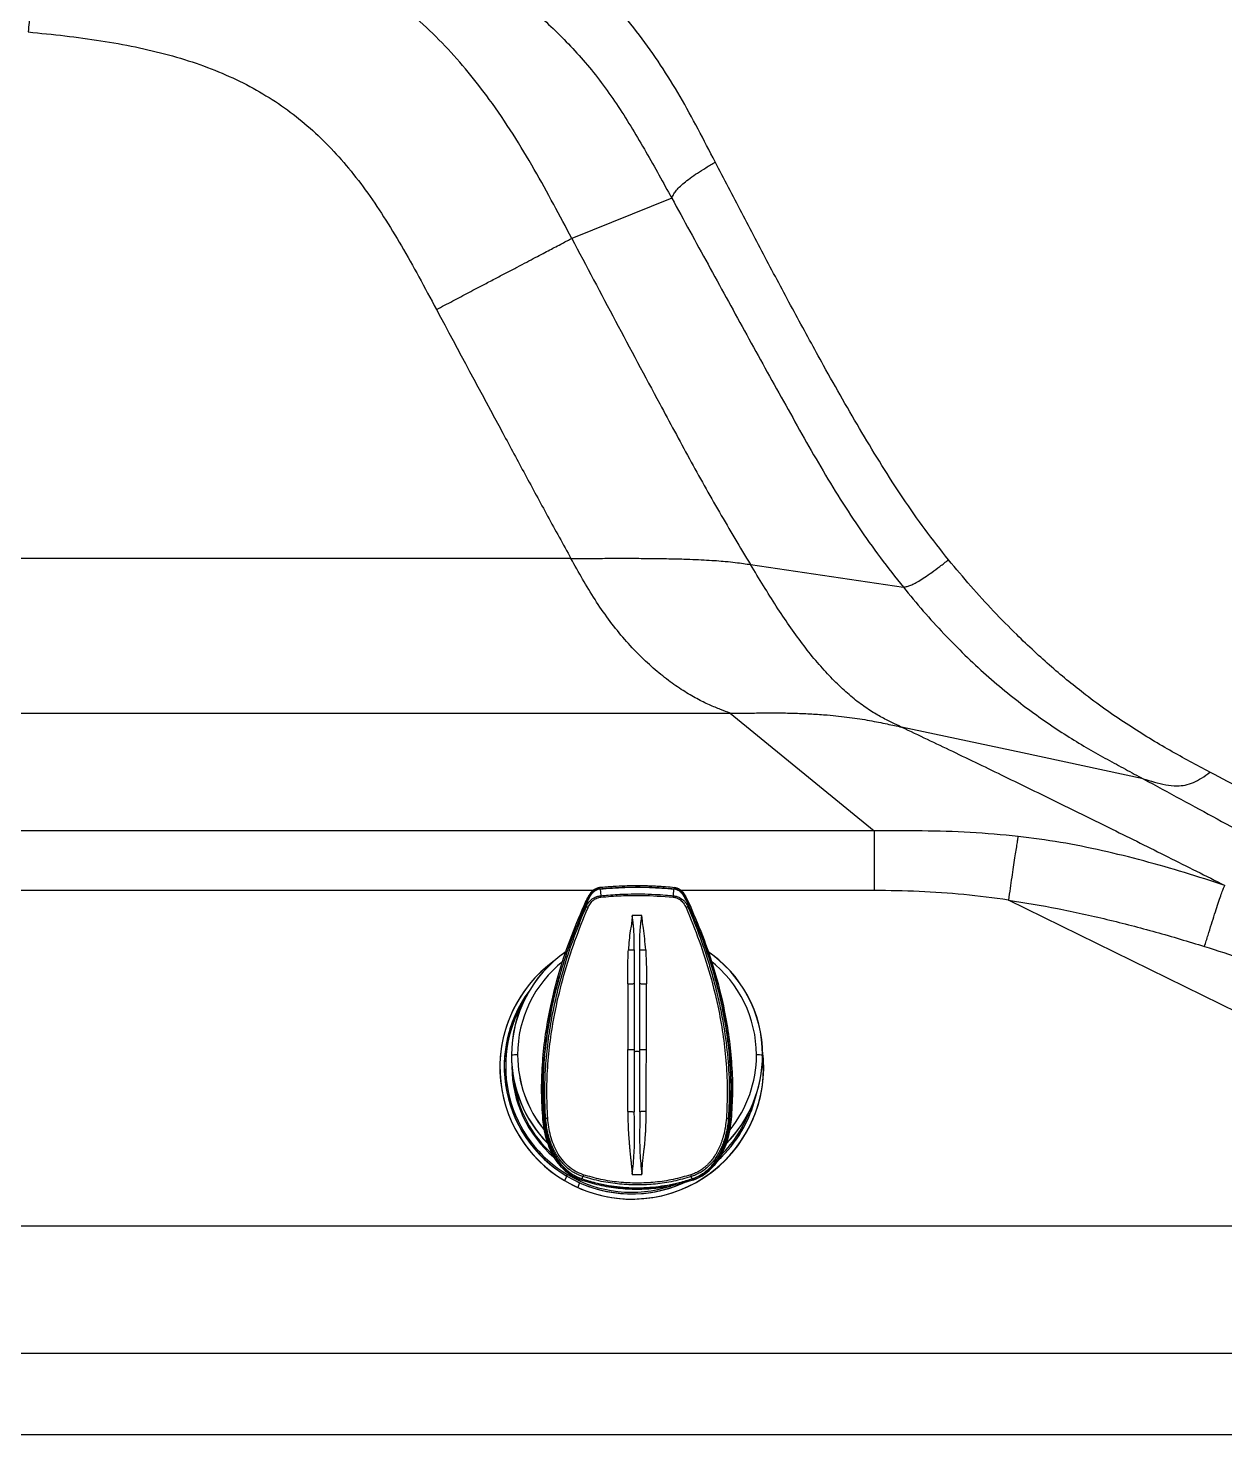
# Model space of a CAD drawing. Extents: x 400 to 501, y 484 to 634.
# Drawn here: x 456.06 to 474.73, y 507 to 528.93 of the extents above; entities that cross this region are included whole.
import ezdxf

# ---------------------------------------------------------------- set-up
doc = ezdxf.new("R2010")
doc.units = 0
doc.header["$MEASUREMENT"] = 0
doc.layers.add('DIM', color=3, linetype='Continuous')
doc.layers.add('GEOMETRY', color=3, linetype='Continuous', lineweight=25)

# ---------------------------------------------------------------- blocks, each defined once
blk = doc.blocks.new('2026 GRANDEE')
at = {"layer": 'GEOMETRY', "ltscale": 16}
for p, q in [((15.676, -70.558), (14.117, -71.186)), ((14.104, -76.177), (-14.291, -76.177)), ((16.904, -76.272), (19.288, -76.626)), ((-16.952, -78.589), (16.587, -78.589)), ((16.587, -78.589), (18.833, -80.421)), ((18.833, -80.421), (-12.37, -80.421)), ((14.452, -81.353), (-4.141, -81.353)), ((18.833, -81.353), (15.818, -81.353)), ((31.275, -86.582), (20.926, -81.503))]:
    blk.add_line(p, q, dxfattribs=at)
at = {"layer": 'GEOMETRY'}
for p, q in [((14.558, -81.33), (14.569, -81.435)), ((15.701, -81.435), (15.711, -81.33)), ((14.323, -81.61), (14.32, -81.61)), ((14.321, -81.61), (14.326, -81.597)), ((14.339, -81.612), (14.323, -81.61)), ((13.176, -83.921), (13.177, -83.921)), ((13.692, -84.912), (13.69, -84.913)), ((13.71, -84.905), (13.692, -84.912)), ((14.038, -85.805), (14.003, -85.878)), ((14.038, -85.805), (14.049, -85.783)), ((14.237, -85.909), (14.209, -85.985)), ((14.278, -85.851), (14.289, -85.813)), ((15.209, -85.787), (15.061, -85.787)), ((15.992, -85.851), (15.981, -85.813)), ((-4.632, -88.567), (44.506, -88.567)), ((45.241, -89.842), (-5.134, -89.842))]:
    blk.add_line(p, q, dxfattribs=at)
at = {"layer": 'GEOMETRY', "color": 4, "ltscale": 16}
for p, q in [((15.931, -81.612), (15.947, -81.61)), ((15.944, -81.597), (15.97, -81.661)), ((15.947, -81.61), (15.95, -81.61)), ((17.093, -83.921), (17.094, -83.921)), ((16.578, -84.912), (16.559, -84.905)), ((16.578, -84.912), (16.58, -84.913))]:
    blk.add_line(p, q, dxfattribs=at)
at = {"layer": 'GEOMETRY', "color": 3}
blk.add_line((-5.233, -86.582), (31.275, -86.582), dxfattribs=at)
at = {"layer": 'GEOMETRY', "ltscale": 16, "flags": 128}
blk.add_lwpolyline([(23.028, -79.612), (21.145, -79.209), (19.261, -78.806)], dxfattribs=at)
at = {"layer": 'GEOMETRY', "flags": 128}
blk.add_lwpolyline([(14.549, -81.308), (14.549, -81.308), (14.549, -81.309), (14.549, -81.311), (14.549, -81.313), (14.55, -81.316), (14.55, -81.319), (14.551, -81.323), (14.551, -81.327)], dxfattribs=at)
at = {"layer": 'GEOMETRY'}
for centre, radius, start, end in [((14.289, -81.667), 0.0791, 61.7565, 75.6981), ((15.076, -81.412), 0.507, 182.6817, 185.0909), ((15.194, -81.412), 0.507, 354.9077, 357.3166), ((14.337, -81.687), 0.0749, 63.1603, 87.9577), ((15.049, -84.111), 2.053, 125.8555, 239.3785), ((15.049, -84.111), 2.053, 125.8604, 245.8622), ((15.132, -83.921), 1.956, 124.3527, 179.9871), ((15.132, -83.921), 1.954, 124.4071, 179.9871), ((15.131, -83.917), 1.859, 128.323, 179.9903), ((15.049, -84.098), 1.984, 143.6338, 239.3809), ((15.049, -84.098), 1.985, 143.6387, 245.8637), ((15.049, -84.094), 1.963, 149.3068, 239.379), ((15.131, -83.921), 1.955, 180.0076, 224.6041), ((15.131, -83.921), 1.955, 180.0076, 224.6305), ((13.256, -84.698), 0.781, 88.8087, 95.7907), ((15.131, -83.92), 1.954, 180.0075, 224.5071), ((15.131, -83.92), 1.954, 180.0075, 224.526), ((15.131, -83.917), 1.859, 180.0047, 219.282), ((15.131, -83.917), 1.859, 180.0047, 219.2018), ((15.049, -84.093), 1.866, 180.1705, 229.4597), ((15.049, -84.094), 1.846, 187.1876, 228.1564), ((13.689, -85.003), 0.0808, 91.1859, 105.2291), ((13.718, -84.629), 0.276, 268.4132, 274.9644), ((15.053, -84.093), 1.991, 239.3543, 296.8209), ((15.053, -84.088), 1.97, 239.3548, 287.9754), ((15.053, -84.093), 1.991, 245.8257, 296.4778), ((14.548, -85.951), 0.295, 160.199, 164.2121), ((15.135, -83.341), 2.652, 251.1526, 288.8474), ((14.63, -85.893), 0.35, 162.1754, 166.8246), ((15.64, -85.893), 0.35, 13.1754, 17.8246), ((15.721, -85.951), 0.295, 15.7873, 19.8002)]:
    blk.add_arc(centre, radius, start, end, dxfattribs=at)
at = {"layer": 'GEOMETRY', "color": 4, "ltscale": 16}
for centre, radius, start, end in [((15.981, -81.667), 0.0791, 104.3029, 118.2439), ((15.933, -81.687), 0.0749, 92.0417, 116.8397), ((15.138, -83.921), 1.956, 0.0132, 56.5137), ((15.138, -83.921), 1.954, 0.0132, 56.4542), ((15.138, -83.917), 1.859, 0.0122, 52.3095), ((15.053, -84.109), 2.057, 239.3013, 7.3193), ((15.053, -84.109), 2.056, 245.7739, 7.3235), ((15.139, -83.921), 1.955, 315.0834, 359.9924), ((15.139, -83.921), 1.955, 315.0981, 359.9924), ((15.139, -83.92), 1.954, 315.1899, 359.9924), ((15.139, -83.92), 1.954, 315.1889, 359.9924), ((15.139, -83.917), 1.859, 321.13, 359.9953), ((17.014, -84.698), 0.781, 84.2093, 91.1913), ((15.056, -84.097), 1.985, 312.2678, 346.4735), ((15.056, -84.097), 1.985, 312.6313, 346.4747), ((15.056, -84.093), 1.964, 315.1526, 339.7631), ((16.552, -84.629), 0.276, 265.0358, 271.587), ((16.581, -85.003), 0.0808, 74.7721, 88.8147)]:
    blk.add_arc(centre, radius, start, end, dxfattribs=at)
at = {"layer": 'GEOMETRY', "ltscale": 16}
for points, knots in [([(5.858, -65.681), (5.856, -65.698), (5.853, -65.731), (5.847, -65.797), (5.839, -65.882), (5.829, -65.982), (5.819, -66.091), (5.806, -66.219), (5.792, -66.367), (5.776, -66.531), (5.759, -66.71), (5.741, -66.902), (5.719, -67.128), (5.694, -67.387), (5.667, -67.676), (5.648, -67.87), (5.639, -67.968)], [0, 0, 0, 0, 0.086624, 0.172394, 0.256613, 0.318613, 0.379677, 0.44003, 0.5, 0.559971, 0.620324, 0.681388, 0.743388, 0.827607, 0.913376, 1, 1, 1, 1]), ([(14.117, -71.186), (14.023, -71.009), (13.833, -70.649), (13.533, -70.105), (13.203, -69.555), (12.86, -69.048), (12.504, -68.589), (12.145, -68.181), (11.753, -67.798), (11.331, -67.443), (10.881, -67.123), (10.408, -66.839), (9.916, -66.593), (9.412, -66.384), (8.9, -66.21), (8.342, -66.056), (7.742, -65.926), (7.103, -65.821), (6.476, -65.742), (6.062, -65.701), (5.858, -65.681)], [0, 0, 0, 0, 0.05688, 0.115933, 0.176874, 0.239419, 0.290399, 0.342021, 0.394095, 0.44644, 0.498882, 0.551249, 0.603411, 0.655234, 0.706589, 0.757393, 0.820016, 0.88144, 0.941631, 1, 1, 1, 1]), ([(16.354, -69.995), (16.265, -69.823), (16.087, -69.479), (15.81, -68.971), (15.507, -68.48), (15.176, -68.012), (14.817, -67.571), (14.433, -67.155), (14.028, -66.763), (13.741, -66.521), (13.597, -66.4)], [0, 0, 0, 0, 0.124143, 0.248825, 0.373865, 0.498775, 0.62378, 0.748919, 0.874351, 1, 1, 1, 1]), ([(13.246, -67.415), (13.346, -67.495), (13.545, -67.656), (13.828, -67.913), (14.101, -68.186), (14.362, -68.479), (14.61, -68.795), (14.844, -69.13), (15.065, -69.48), (15.275, -69.836), (15.477, -70.196), (15.609, -70.437), (15.676, -70.558)], [0, 0, 0, 0, 0.10004, 0.200352, 0.300679, 0.401011, 0.501203, 0.601343, 0.701469, 0.801593, 0.900691, 1, 1, 1, 1]), ([(5.639, -67.968), (5.83, -67.987), (6.209, -68.025), (6.767, -68.1), (7.308, -68.196), (7.824, -68.318), (8.314, -68.469), (8.773, -68.651), (9.198, -68.865), (9.592, -69.111), (9.954, -69.389), (10.291, -69.701), (10.607, -70.048), (10.906, -70.432), (11.191, -70.852), (11.466, -71.307), (11.737, -71.792), (11.915, -72.125), (12.006, -72.295)], [0, 0, 0, 0, 0.0703997, 0.1394114, 0.2063436, 0.2711629, 0.3336279, 0.3937327, 0.4516588, 0.5078654, 0.5632302, 0.6188156, 0.6757383, 0.7348684, 0.7967431, 0.8615777, 0.9293792, 1, 1, 1, 1]), ([(15.676, -70.558), (15.684, -70.54), (15.701, -70.506), (15.736, -70.451), (15.789, -70.39), (15.864, -70.322), (15.961, -70.247), (16.078, -70.166), (16.211, -70.082), (16.306, -70.025), (16.354, -69.995)], [0, 0, 0, 0, 0.134427, 0.261845, 0.383111, 0.500592, 0.617899, 0.738745, 0.865746, 1, 1, 1, 1]), ([(19.993, -76.197), (19.87, -76.041), (19.623, -75.728), (19.278, -75.234), (18.952, -74.728), (18.64, -74.214), (18.338, -73.693), (17.994, -73.08), (17.609, -72.376), (17.185, -71.583), (16.767, -70.788), (16.492, -70.26), (16.354, -69.995)], [0, 0, 0, 0, 0.082576, 0.165402, 0.24845, 0.330904, 0.414002, 0.497416, 0.622755, 0.748318, 0.874188, 1, 1, 1, 1]), ([(15.676, -70.558), (15.864, -70.902), (16.241, -71.589), (16.808, -72.624), (17.284, -73.487), (17.67, -74.174), (17.96, -74.686), (18.263, -75.192), (18.586, -75.686), (18.926, -76.168), (19.167, -76.473), (19.288, -76.626)], [0, 0, 0, 0, 0.167784, 0.335437, 0.502608, 0.586019, 0.669122, 0.751562, 0.834601, 0.917424, 1, 1, 1, 1]), ([(12.006, -72.295), (12.091, -72.251), (12.26, -72.162), (12.512, -72.029), (12.738, -71.91), (12.937, -71.806), (13.107, -71.717), (13.267, -71.632), (13.416, -71.554), (13.551, -71.483), (13.672, -71.419), (13.778, -71.364), (13.879, -71.311), (13.971, -71.263), (14.05, -71.221), (14.094, -71.198), (14.117, -71.186)], [0, 0, 0, 0, 0.0861788, 0.1716343, 0.2557586, 0.3178417, 0.3791086, 0.4397516, 0.5000566, 0.5603592, 0.6209952, 0.6822508, 0.7443194, 0.8284203, 0.9138493, 1, 1, 1, 1]), ([(14.117, -71.186), (14.344, -71.616), (14.799, -72.476), (15.334, -73.478), (15.719, -74.193), (15.949, -74.618), (16.182, -75.039), (16.418, -75.453), (16.658, -75.865), (16.822, -76.137), (16.904, -76.272)], [0, 0, 0, 0, 0.251474, 0.503333, 0.587295, 0.671287, 0.753501, 0.835797, 0.918051, 1, 1, 1, 1]), ([(12.006, -72.295), (12.351, -72.938), (12.811, -73.797), (13.39, -74.869), (13.741, -75.522), (13.982, -75.957), (14.104, -76.177)], [0, 0, 0, 0, 0.4960891, 0.6621006, 0.8289438, 1, 1, 1, 1]), ([(14.104, -76.177), (14.204, -76.176), (14.406, -76.176), (14.71, -76.174), (15.014, -76.174), (15.312, -76.175), (15.598, -76.179), (15.845, -76.185), (16.052, -76.193), (16.224, -76.201), (16.379, -76.211), (16.531, -76.223), (16.673, -76.239), (16.798, -76.256), (16.869, -76.267), (16.904, -76.272)], [0, 0, 0, 0, 0.081835, 0.165416, 0.249049, 0.332026, 0.414203, 0.495798, 0.556963, 0.61834, 0.680262, 0.742936, 0.827855, 0.914106, 1, 1, 1, 1]), ([(16.587, -78.589), (16.538, -78.571), (16.442, -78.534), (16.265, -78.463), (16.069, -78.367), (15.853, -78.24), (15.624, -78.082), (15.387, -77.89), (15.147, -77.665), (14.911, -77.409), (14.686, -77.125), (14.477, -76.82), (14.285, -76.501), (14.164, -76.285), (14.104, -76.177)], [0, 0, 0, 0, 0.0805532, 0.1608181, 0.2418873, 0.3234867, 0.4058588, 0.4888801, 0.5733721, 0.658415, 0.7437093, 0.8293881, 0.9149043, 1, 1, 1, 1]), ([(19.261, -78.806), (19.212, -78.783), (19.114, -78.738), (18.936, -78.649), (18.746, -78.535), (18.545, -78.39), (18.339, -78.213), (18.129, -78.006), (17.92, -77.77), (17.712, -77.509), (17.507, -77.225), (17.305, -76.922), (17.105, -76.602), (16.972, -76.383), (16.904, -76.272)], [0, 0, 0, 0, 0.083118, 0.165319, 0.247649, 0.329649, 0.411481, 0.493109, 0.575573, 0.658353, 0.741651, 0.826202, 0.912185, 1, 1, 1, 1]), ([(19.288, -76.626), (19.303, -76.623), (19.334, -76.616), (19.386, -76.601), (19.449, -76.574), (19.527, -76.532), (19.622, -76.472), (19.734, -76.394), (19.86, -76.3), (19.948, -76.233), (19.993, -76.197)], [0, 0, 0, 0, 0.135693, 0.266147, 0.390633, 0.509554, 0.625505, 0.74304, 0.866897, 1, 1, 1, 1]), ([(24.07, -79.511), (23.966, -79.456), (23.759, -79.345), (23.444, -79.169), (23.127, -78.983), (22.805, -78.782), (22.474, -78.559), (22.162, -78.33), (21.869, -78.098), (21.601, -77.872), (21.329, -77.627), (21.026, -77.338), (20.693, -76.999), (20.336, -76.61), (20.108, -76.335), (19.993, -76.197)], [0, 0, 0, 0, 0.08437, 0.168404, 0.25221, 0.335804, 0.419132, 0.502234, 0.564469, 0.626588, 0.688676, 0.750813, 0.833735, 0.916828, 1, 1, 1, 1]), ([(19.288, -76.626), (19.391, -76.751), (19.597, -77), (19.92, -77.353), (20.248, -77.686), (20.581, -77.995), (20.913, -78.278), (21.242, -78.533), (21.564, -78.762), (21.876, -78.966), (22.178, -79.148), (22.469, -79.309), (22.753, -79.464), (22.936, -79.563), (23.028, -79.612)], [0, 0, 0, 0, 0.083174, 0.166272, 0.249201, 0.332032, 0.414819, 0.497767, 0.580873, 0.664199, 0.747788, 0.831593, 0.915628, 1, 1, 1, 1]), ([(16.587, -78.589), (16.671, -78.589), (16.842, -78.588), (17.099, -78.585), (17.355, -78.584), (17.61, -78.589), (17.861, -78.599), (18.145, -78.619), (18.452, -78.653), (18.763, -78.701), (19.038, -78.757), (19.188, -78.79), (19.261, -78.806)], [0, 0, 0, 0, 0.078655, 0.158895, 0.241051, 0.325095, 0.410704, 0.497325, 0.62757, 0.755999, 0.88049, 1, 1, 1, 1]), ([(19.261, -78.806), (19.525, -78.932), (20.061, -79.186), (20.873, -79.578), (21.704, -79.983), (22.554, -80.401), (23.422, -80.833), (24.007, -81.127), (24.303, -81.275)], [0, 0, 0, 0, 0.156859, 0.31764, 0.482344, 0.650972, 0.823524, 1, 1, 1, 1]), ([(23.028, -79.612), (23.087, -79.629), (23.203, -79.663), (23.376, -79.708), (23.537, -79.727), (23.683, -79.715), (23.814, -79.673), (23.943, -79.602), (24.027, -79.542), (24.07, -79.511)], [0, 0, 0, 0, 0.17683, 0.351534, 0.518243, 0.636831, 0.752997, 0.872438, 1, 1, 1, 1]), ([(23.028, -79.612), (23.226, -79.719), (23.621, -79.933), (24.184, -80.239), (24.731, -80.537), (25.258, -80.825), (25.767, -81.103), (26.253, -81.368), (26.665, -81.591), (27.003, -81.776), (27.274, -81.926), (27.513, -82.062), (27.72, -82.18), (27.892, -82.279), (28.033, -82.361), (28.149, -82.426), (28.245, -82.477), (28.326, -82.52), (28.377, -82.545), (28.402, -82.557)], [0, 0, 0, 0, 0.072258, 0.144247, 0.216011, 0.287278, 0.358319, 0.429326, 0.500279, 0.549945, 0.599617, 0.649281, 0.698958, 0.748624, 0.798401, 0.848337, 0.898581, 0.94916, 1, 1, 1, 1]), ([(29.577, -82.529), (29.549, -82.523), (29.493, -82.511), (29.395, -82.475), (29.277, -82.419), (29.131, -82.335), (28.954, -82.224), (28.745, -82.088), (28.506, -81.93), (28.234, -81.755), (27.917, -81.556), (27.551, -81.336), (27.132, -81.097), (26.68, -80.851), (26.198, -80.598), (25.69, -80.34), (25.163, -80.074), (24.623, -79.801), (24.254, -79.608), (24.07, -79.511)], [0, 0, 0, 0, 0.055178, 0.110756, 0.166583, 0.222677, 0.278867, 0.334118, 0.389414, 0.444767, 0.500165, 0.563143, 0.62613, 0.68897, 0.751593, 0.814068, 0.87636, 0.938244, 1, 1, 1, 1]), ([(18.833, -80.421), (18.833, -80.433), (18.833, -80.458), (18.833, -80.529), (18.833, -80.623), (18.833, -80.74), (18.833, -80.875), (18.833, -81.025), (18.833, -81.186), (18.833, -81.297), (18.833, -81.353)], [0, 0, 0, 0, 0.125004, 0.250004, 0.375001, 0.5, 0.624999, 0.749996, 0.874996, 1, 1, 1, 1]), ([(21.077, -80.51), (20.828, -80.486), (20.331, -80.44), (19.582, -80.422), (19.083, -80.421), (18.833, -80.421)], [0, 0, 0, 0, 0.333658, 0.66664, 1, 1, 1, 1]), ([(21.077, -80.51), (21.075, -80.522), (21.071, -80.544), (21.058, -80.62), (21.043, -80.721), (21.024, -80.845), (21.002, -80.989), (20.978, -81.149), (20.953, -81.322), (20.935, -81.442), (20.926, -81.503)], [0, 0, 0, 0, 0.130584, 0.252888, 0.371434, 0.489911, 0.610915, 0.735962, 0.865673, 1, 1, 1, 1]), ([(24.303, -81.275), (24.094, -81.207), (23.675, -81.072), (23.038, -80.889), (22.393, -80.729), (21.739, -80.596), (21.298, -80.539), (21.077, -80.51)], [0, 0, 0, 0, 0.198695, 0.397805, 0.598126, 0.799055, 1, 1, 1, 1]), ([(20.926, -81.503), (20.695, -81.472), (20.232, -81.411), (19.533, -81.362), (19.067, -81.356), (18.833, -81.353)], [0, 0, 0, 0, 0.333221, 0.666162, 1, 1, 1, 1]), ([(23.985, -82.226), (24.003, -82.167), (24.039, -82.051), (24.092, -81.883), (24.142, -81.725), (24.189, -81.582), (24.23, -81.459), (24.264, -81.362), (24.291, -81.295), (24.299, -81.282), (24.303, -81.275)], [0, 0, 0, 0, 0.139059, 0.273428, 0.401432, 0.522521, 0.637903, 0.751274, 0.869133, 1, 1, 1, 1]), ([(20.926, -81.503), (21.183, -81.544), (21.698, -81.628), (22.464, -81.8), (23.228, -81.997), (23.732, -82.149), (23.985, -82.226)], [0, 0, 0, 0, 0.247899, 0.49764, 0.748221, 1, 1, 1, 1]), ([(23.985, -82.226), (24.384, -82.355), (25.184, -82.614), (26.368, -83.054), (27.546, -83.522), (28.714, -84.016), (29.876, -84.529), (30.643, -84.887), (31.027, -85.066)], [0, 0, 0, 0, 0.165498, 0.331836, 0.498604, 0.665677, 0.832789, 1, 1, 1, 1])]:
    blk.add_open_spline(points, degree=3, knots=knots, dxfattribs=at)
at = {"layer": 'GEOMETRY'}
for points, knots in [([(14.308, -81.59), (14.324, -81.555), (14.352, -81.494), (14.393, -81.417), (14.436, -81.362), (14.487, -81.322), (14.528, -81.313), (14.549, -81.308)], [0, 0, 0, 0, 0.303368, 0.514474, 0.674321, 0.83724, 1, 1, 1, 1]), ([(14.549, -81.309), (14.536, -81.312), (14.509, -81.316), (14.457, -81.344), (14.401, -81.402), (14.353, -81.493), (14.324, -81.558), (14.308, -81.593)], [0, 0, 0, 0, 0.101933, 0.21088, 0.448172, 0.710955, 1, 1, 1, 1]), ([(14.558, -81.33), (14.543, -81.333), (14.511, -81.339), (14.47, -81.364), (14.435, -81.397), (14.403, -81.44), (14.375, -81.49), (14.348, -81.549), (14.33, -81.588), (14.32, -81.61)], [0, 0, 0, 0, 0.121666, 0.249536, 0.36718, 0.49951, 0.661947, 0.814942, 1, 1, 1, 1]), ([(14.326, -81.597), (14.343, -81.559), (14.372, -81.494), (14.416, -81.414), (14.458, -81.368), (14.501, -81.338), (14.533, -81.331), (14.551, -81.327)], [0, 0, 0, 0, 0.34676, 0.581034, 0.734595, 0.852647, 1, 1, 1, 1]), ([(15.728, -81.31), (15.677, -81.305), (15.584, -81.297), (15.455, -81.289), (15.349, -81.285), (15.265, -81.282), (15.181, -81.281), (15.076, -81.281), (14.932, -81.284), (14.753, -81.292), (14.621, -81.303), (14.549, -81.309)], [0, 0, 0, 0, 0.128999, 0.238262, 0.327776, 0.397535, 0.452484, 0.542872, 0.664254, 0.816636, 1, 1, 1, 1]), ([(14.551, -81.327), (14.645, -81.319), (14.831, -81.304), (15.114, -81.297), (15.41, -81.302), (15.612, -81.318), (15.719, -81.327)], [0, 0, 0, 0, 0.241588, 0.478449, 0.726087, 1, 1, 1, 1]), ([(14.558, -81.33), (14.686, -81.32), (14.942, -81.3), (15.328, -81.3), (15.583, -81.32), (15.711, -81.33)], [0, 0, 0, 0, 0.333567, 0.666433, 1, 1, 1, 1]), ([(15.721, -81.308), (15.721, -81.308), (15.721, -81.308), (15.721, -81.31), (15.72, -81.313), (15.72, -81.316), (15.72, -81.32), (15.719, -81.324), (15.719, -81.327)], [0, 0, 0, 0, 0.238386, 0.367652, 0.499958, 0.63227, 0.761554, 1, 1, 1, 1]), ([(13.667, -84.925), (13.658, -84.783), (13.64, -84.5), (13.655, -84.073), (13.697, -83.647), (13.777, -83.176), (13.904, -82.665), (14.082, -82.118), (14.233, -81.766), (14.308, -81.59)], [0, 0, 0, 0, 0.124021, 0.248299, 0.37298, 0.498091, 0.665411, 0.832929, 1, 1, 1, 1]), ([(14.339, -81.612), (14.354, -81.583), (14.382, -81.528), (14.446, -81.475), (14.509, -81.446), (14.549, -81.439), (14.569, -81.436)], [0, 0, 0, 0, 0.322452, 0.598474, 0.799024, 1, 1, 1, 1]), ([(14.37, -81.62), (14.382, -81.597), (14.404, -81.552), (14.454, -81.501), (14.511, -81.467), (14.551, -81.46), (14.571, -81.457)], [0, 0, 0, 0, 0.2817241, 0.5601293, 0.7795269, 1, 1, 1, 1]), ([(14.569, -81.435), (14.608, -81.432), (14.694, -81.424), (14.835, -81.414), (15.008, -81.408), (15.202, -81.406), (15.397, -81.412), (15.563, -81.423), (15.659, -81.432), (15.701, -81.435)], [0, 0, 0, 0, 0.1033968, 0.2281395, 0.3742408, 0.5607015, 0.7439388, 0.8903605, 1, 1, 1, 1]), ([(14.571, -81.457), (14.676, -81.448), (14.886, -81.432), (15.263, -81.426), (15.534, -81.445), (15.699, -81.457)], [0, 0, 0, 0, 0.2800232, 0.5600511, 1, 1, 1, 1]), ([(14.32, -81.61), (14.258, -81.756), (14.132, -82.048), (13.977, -82.5), (13.848, -82.961), (13.75, -83.435), (13.687, -83.922), (13.66, -84.418), (13.68, -84.748), (13.69, -84.913)], [0, 0, 0, 0, 0.140207, 0.280852, 0.42152, 0.561898, 0.708441, 0.854417, 1, 1, 1, 1]), ([(13.71, -84.905), (13.706, -84.838), (13.698, -84.703), (13.696, -84.502), (13.699, -84.302), (13.709, -84.104), (13.725, -83.909), (13.747, -83.715), (13.775, -83.524), (13.822, -83.246), (13.902, -82.884), (14.026, -82.446), (14.17, -82.021), (14.283, -81.748), (14.339, -81.612)], [0, 0, 0, 0, 0.059872, 0.119193, 0.178002, 0.236325, 0.294186, 0.3516, 0.408575, 0.465118, 0.601165, 0.735774, 0.868789, 1, 1, 1, 1]), ([(13.742, -84.904), (13.735, -84.764), (13.722, -84.482), (13.741, -84.059), (13.786, -83.638), (13.866, -83.175), (13.989, -82.673), (14.159, -82.137), (14.3, -81.792), (14.37, -81.62)], [0, 0, 0, 0, 0.124941, 0.249901, 0.374879, 0.499878, 0.666555, 0.833265, 1, 1, 1, 1]), ([(15.059, -81.751), (15.059, -81.751), (15.059, -81.754), (15.059, -81.763), (15.055, -81.842), (15.02, -82.012), (15.007, -82.179), (15, -82.277)], [0, 0, 0, 0, 0.001607, 0.01565, 0.05589, 0.446078, 1, 1, 1, 1]), ([(15.061, -81.743), (15.061, -81.744), (15.061, -81.747), (15.06, -81.749), (15.059, -81.751)], [0, 0, 0, 0, 0.486281, 1, 1, 1, 1]), ([(15.092, -82.278), (15.092, -82.229), (15.092, -82.136), (15.088, -82.008), (15.08, -81.908), (15.071, -81.837), (15.064, -81.793), (15.061, -81.767), (15.06, -81.755), (15.059, -81.752), (15.059, -81.751), (15.059, -81.751), (15.059, -81.751), (15.059, -81.751)], [0, 0, 0, 0, 0.2777856, 0.5240098, 0.7301145, 0.8473175, 0.9314002, 0.9821216, 0.9951061, 0.9985526, 0.999523, 0.9998222, 1, 1, 1, 1]), ([(15.209, -81.743), (15.184, -81.743), (15.135, -81.743), (15.085, -81.743), (15.061, -81.743)], [0, 0, 0, 0, 0.5, 1, 1, 1, 1]), ([(15.178, -82.278), (15.177, -82.172), (15.176, -81.995), (15.2, -81.82), (15.209, -81.751)], [0, 0, 0, 0, 0.600626, 1, 1, 1, 1]), ([(15.209, -81.751), (15.209, -81.749), (15.209, -81.747), (15.209, -81.744), (15.209, -81.743)], [0, 0, 0, 0, 0.5, 1, 1, 1, 1]), ([(15.27, -82.277), (15.26, -82.165), (15.246, -82.013), (15.221, -81.846), (15.214, -81.786), (15.212, -81.764), (15.211, -81.758), (15.21, -81.754), (15.21, -81.751), (15.209, -81.751)], [0, 0, 0, 0, 0.632717, 0.860019, 0.958232, 0.975921, 0.985986, 0.994959, 1, 1, 1, 1]), ([(14.99, -82.809), (14.989, -82.72), (14.988, -82.542), (14.996, -82.365), (15, -82.277)], [0, 0, 0, 0, 0.500184, 1, 1, 1, 1]), ([(15, -82.277), (15.017, -82.278), (15.05, -82.279), (15.078, -82.278), (15.092, -82.278)], [0, 0, 0, 0, 0.5000269, 1, 1, 1, 1]), ([(15.092, -82.278), (15.092, -82.381), (15.092, -82.556), (15.092, -82.733), (15.092, -82.805)], [0, 0, 0, 0, 0.594026, 1, 1, 1, 1]), ([(15.178, -82.805), (15.178, -82.733), (15.177, -82.556), (15.178, -82.381), (15.178, -82.278)], [0, 0, 0, 0, 0.407814, 1, 1, 1, 1]), ([(15.178, -82.278), (15.192, -82.278), (15.219, -82.279), (15.253, -82.278), (15.27, -82.277)], [0, 0, 0, 0, 0.499972, 1, 1, 1, 1]), ([(15.27, -82.277), (15.274, -82.365), (15.282, -82.542), (15.281, -82.72), (15.28, -82.809)], [0, 0, 0, 0, 0.499816, 1, 1, 1, 1]), ([(13.687, -84.922), (13.679, -84.796), (13.662, -84.545), (13.67, -84.161), (13.702, -83.769), (13.763, -83.363), (13.839, -82.996), (13.905, -82.769), (13.931, -82.678)], [0, 0, 0, 0, 0.166977, 0.332698, 0.506196, 0.686684, 0.875075, 1, 1, 1, 1]), ([(14.99, -82.809), (14.999, -82.809), (15.018, -82.809), (15.045, -82.808), (15.071, -82.807), (15.085, -82.805), (15.092, -82.805)], [0, 0, 0, 0, 0.247844, 0.500004, 0.752163, 1, 1, 1, 1]), ([(14.99, -82.809), (14.99, -82.98), (14.99, -83.321), (14.99, -83.664), (14.99, -83.835)], [0, 0, 0, 0, 0.499872, 1, 1, 1, 1]), ([(15.092, -82.805), (15.092, -82.976), (15.092, -83.318), (15.092, -83.662), (15.092, -83.834)], [0, 0, 0, 0, 0.499962, 1, 1, 1, 1]), ([(15.178, -83.834), (15.178, -83.662), (15.178, -83.318), (15.178, -82.976), (15.178, -82.805)], [0, 0, 0, 0, 0.5000382, 1, 1, 1, 1]), ([(15.178, -82.805), (15.185, -82.805), (15.199, -82.807), (15.224, -82.808), (15.252, -82.809), (15.271, -82.809), (15.28, -82.809)], [0, 0, 0, 0, 0.24784, 0.500001, 0.75216, 1, 1, 1, 1]), ([(15.28, -83.835), (15.28, -83.664), (15.28, -83.321), (15.28, -82.98), (15.28, -82.809)], [0, 0, 0, 0, 0.500128, 1, 1, 1, 1]), ([(14.99, -83.835), (14.999, -83.835), (15.018, -83.835), (15.045, -83.835), (15.071, -83.834), (15.085, -83.834), (15.092, -83.834)], [0, 0, 0, 0, 0.2478408, 0.4999959, 0.7521549, 1, 1, 1, 1]), ([(14.991, -84.801), (14.991, -84.721), (14.991, -84.56), (14.991, -84.318), (14.991, -84.077), (14.99, -83.916), (14.99, -83.835)], [0, 0, 0, 0, 0.2500616, 0.5000902, 0.7500733, 1, 1, 1, 1]), ([(15.092, -83.834), (15.092, -83.839), (15.092, -83.85), (15.092, -83.861), (15.092, -83.867)], [0, 0, 0, 0, 0.499999, 1, 1, 1, 1]), ([(15.178, -83.867), (15.172, -83.867), (15.159, -83.866), (15.135, -83.866), (15.111, -83.866), (15.098, -83.867), (15.092, -83.867)], [0, 0, 0, 0, 0.250241, 0.499995, 0.749751, 1, 1, 1, 1]), ([(15.092, -83.867), (15.092, -84.023), (15.092, -84.335), (15.092, -84.647), (15.092, -84.803)], [0, 0, 0, 0, 0.500057, 1, 1, 1, 1]), ([(15.177, -84.803), (15.177, -84.674), (15.177, -84.362), (15.177, -84.05), (15.178, -83.867)], [0, 0, 0, 0, 0.413101, 1, 1, 1, 1]), ([(15.178, -83.867), (15.178, -83.86), (15.178, -83.849), (15.178, -83.838), (15.178, -83.834)], [0, 0, 0, 0, 0.591867, 1, 1, 1, 1]), ([(15.178, -83.834), (15.185, -83.834), (15.199, -83.834), (15.224, -83.835), (15.252, -83.835), (15.271, -83.835), (15.28, -83.835)], [0, 0, 0, 0, 0.247848, 0.500009, 0.752163, 1, 1, 1, 1]), ([(15.279, -84.801), (15.279, -84.64), (15.279, -84.318), (15.28, -83.996), (15.28, -83.835)], [0, 0, 0, 0, 0.499987, 1, 1, 1, 1]), ([(14.991, -84.801), (14.991, -84.84), (14.992, -84.93), (14.996, -85.037), (15, -85.122), (15.003, -85.172), (15.007, -85.226), (15.012, -85.282), (15.017, -85.342), (15.022, -85.398), (15.027, -85.451), (15.033, -85.502), (15.038, -85.555), (15.044, -85.613), (15.05, -85.669), (15.054, -85.714), (15.057, -85.741), (15.058, -85.756), (15.059, -85.765), (15.06, -85.771), (15.061, -85.773)], [0, 0, 0, 0, 0.117483, 0.278062, 0.327163, 0.379188, 0.43416, 0.492128, 0.553176, 0.617395, 0.666408, 0.718463, 0.773543, 0.831571, 0.898216, 0.948337, 0.969626, 0.982103, 0.993555, 1, 1, 1, 1]), ([(14.991, -84.801), (15, -84.801), (15.019, -84.801), (15.046, -84.802), (15.071, -84.802), (15.085, -84.803), (15.092, -84.803)], [0, 0, 0, 0, 0.247871, 0.499983, 0.752103, 1, 1, 1, 1]), ([(15.061, -85.773), (15.072, -85.664), (15.095, -85.448), (15.095, -85.126), (15.093, -84.91), (15.092, -84.803)], [0, 0, 0, 0, 0.338238, 0.670377, 1, 1, 1, 1]), ([(15.177, -84.803), (15.177, -84.91), (15.175, -85.125), (15.174, -85.448), (15.197, -85.664), (15.209, -85.773)], [0, 0, 0, 0, 0.329609, 0.661729, 1, 1, 1, 1]), ([(15.279, -84.801), (15.269, -84.801), (15.251, -84.801), (15.224, -84.801), (15.198, -84.802), (15.184, -84.802), (15.177, -84.803)], [0, 0, 0, 0, 0.247915, 0.499992, 0.752096, 1, 1, 1, 1]), ([(15.209, -85.773), (15.209, -85.773), (15.209, -85.772), (15.21, -85.772), (15.21, -85.77), (15.211, -85.766), (15.212, -85.757), (15.213, -85.726), (15.216, -85.665), (15.224, -85.579), (15.234, -85.485), (15.243, -85.414), (15.249, -85.369), (15.251, -85.353), (15.252, -85.346), (15.252, -85.343), (15.252, -85.341), (15.252, -85.34), (15.253, -85.334), (15.255, -85.313), (15.258, -85.281), (15.261, -85.238), (15.264, -85.195), (15.268, -85.143), (15.273, -85.055), (15.277, -84.94), (15.278, -84.845), (15.279, -84.801)], [0, 0, 0, 0, 0.000307, 0.000689, 0.002359, 0.00487, 0.015779, 0.029767, 0.099727, 0.203575, 0.29637, 0.391501, 0.424057, 0.436575, 0.441732, 0.445635, 0.445764, 0.446908, 0.450201, 0.462843, 0.512293, 0.549063, 0.59385, 0.646669, 0.707558, 0.864821, 1, 1, 1, 1]), ([(14.265, -85.871), (14.219, -85.852), (14.127, -85.814), (14.008, -85.724), (13.907, -85.615), (13.826, -85.491), (13.763, -85.357), (13.717, -85.216), (13.684, -85.072), (13.673, -84.974), (13.667, -84.925)], [0, 0, 0, 0, 0.125277, 0.250464, 0.375418, 0.500502, 0.62538, 0.750307, 0.875168, 1, 1, 1, 1]), ([(13.669, -84.925), (13.674, -84.975), (13.685, -85.067), (13.713, -85.193), (13.743, -85.294), (13.773, -85.372), (13.808, -85.449), (13.858, -85.542), (13.924, -85.633), (13.999, -85.711), (14.073, -85.772), (14.162, -85.829), (14.229, -85.856), (14.265, -85.87)], [0, 0, 0, 0, 0.127932, 0.236469, 0.325621, 0.39538, 0.450263, 0.540391, 0.661928, 0.734609, 0.815196, 0.903649, 1, 1, 1, 1]), ([(14.271, -85.851), (14.231, -85.835), (14.145, -85.8), (14.023, -85.712), (13.916, -85.595), (13.83, -85.457), (13.764, -85.303), (13.712, -85.124), (13.696, -84.992), (13.687, -84.922)], [0, 0, 0, 0, 0.111092, 0.239624, 0.384431, 0.518573, 0.658018, 0.817433, 1, 1, 1, 1]), ([(13.69, -84.913), (13.699, -84.985), (13.717, -85.13), (13.78, -85.34), (13.87, -85.523), (13.987, -85.671), (14.119, -85.784), (14.225, -85.829), (14.278, -85.851)], [0, 0, 0, 0, 0.186823, 0.373594, 0.560241, 0.706896, 0.853471, 1, 1, 1, 1]), ([(14.289, -85.813), (14.279, -85.81), (14.259, -85.803), (14.229, -85.791), (14.197, -85.776), (14.163, -85.759), (14.129, -85.739), (14.08, -85.706), (14.024, -85.66), (13.968, -85.601), (13.926, -85.548), (13.892, -85.498), (13.862, -85.449), (13.834, -85.395), (13.808, -85.337), (13.785, -85.276), (13.763, -85.21), (13.742, -85.129), (13.722, -85.027), (13.715, -84.949), (13.71, -84.905)], [0, 0, 0, 0, 0.026745, 0.055527, 0.086348, 0.119205, 0.154096, 0.191024, 0.273358, 0.344158, 0.403418, 0.451129, 0.502396, 0.555559, 0.610629, 0.667595, 0.726459, 0.794349, 0.885543, 1, 1, 1, 1]), ([(14.297, -85.786), (14.254, -85.769), (14.168, -85.736), (14.056, -85.653), (13.962, -85.552), (13.886, -85.436), (13.828, -85.31), (13.785, -85.178), (13.755, -85.042), (13.746, -84.95), (13.742, -84.904)], [0, 0, 0, 0, 0.1244021, 0.2489128, 0.3735952, 0.4985147, 0.6236619, 0.748999, 0.8744693, 1, 1, 1, 1]), ([(16.005, -85.871), (15.911, -85.9), (15.723, -85.957), (15.43, -86.003), (15.135, -86.02), (14.84, -86.003), (14.547, -85.957), (14.359, -85.9), (14.265, -85.871)], [0, 0, 0, 0, 0.166671, 0.333332, 0.499997, 0.666661, 0.833324, 1, 1, 1, 1]), ([(15.999, -85.851), (15.931, -85.873), (15.802, -85.913), (15.611, -85.953), (15.425, -85.98), (15.24, -85.994), (15.054, -85.995), (14.871, -85.983), (14.683, -85.958), (14.482, -85.917), (14.344, -85.874), (14.271, -85.851)], [0, 0, 0, 0, 0.1213418, 0.2296983, 0.3342107, 0.4403909, 0.5470082, 0.6499834, 0.7541646, 0.8687865, 1, 1, 1, 1]), ([(15.981, -85.813), (15.888, -85.84), (15.706, -85.892), (15.425, -85.934), (15.144, -85.95), (14.861, -85.936), (14.573, -85.894), (14.384, -85.841), (14.289, -85.813)], [0, 0, 0, 0, 0.16769, 0.332135, 0.49348, 0.658078, 0.826864, 1, 1, 1, 1]), ([(15.973, -85.786), (15.882, -85.812), (15.7, -85.864), (15.419, -85.906), (15.135, -85.921), (14.851, -85.906), (14.569, -85.864), (14.388, -85.812), (14.297, -85.786)], [0, 0, 0, 0, 0.166664, 0.333326, 0.499994, 0.666671, 0.833344, 1, 1, 1, 1]), ([(15.061, -85.773), (15.061, -85.775), (15.061, -85.78), (15.061, -85.785), (15.061, -85.787)], [0, 0, 0, 0, 0.5, 1, 1, 1, 1]), ([(15.209, -85.787), (15.209, -85.785), (15.209, -85.78), (15.209, -85.775), (15.209, -85.773)], [0, 0, 0, 0, 0.5, 1, 1, 1, 1])]:
    blk.add_open_spline(points, degree=3, knots=knots, dxfattribs=at)
at = {"layer": 'GEOMETRY', "color": 4, "ltscale": 16}
for points, knots in [([(15.95, -81.61), (15.94, -81.588), (15.922, -81.549), (15.895, -81.49), (15.867, -81.44), (15.835, -81.397), (15.806, -81.369), (15.779, -81.352), (15.75, -81.337), (15.727, -81.333), (15.711, -81.33)], [0, 0, 0, 0, 0.185139, 0.337997, 0.500348, 0.632707, 0.750256, 0.815704, 0.878396, 1, 1, 1, 1]), ([(15.719, -81.327), (15.731, -81.329), (15.762, -81.335), (15.823, -81.373), (15.883, -81.46), (15.917, -81.539), (15.939, -81.588), (15.942, -81.594), (15.944, -81.597)], [0, 0, 0, 0, 0.099255, 0.258846, 0.567178, 0.941311, 0.971565, 1, 1, 1, 1]), ([(15.721, -81.308), (15.737, -81.312), (15.771, -81.318), (15.828, -81.354), (15.88, -81.418), (15.923, -81.504), (15.949, -81.562), (15.961, -81.59)], [0, 0, 0, 0, 0.130666, 0.259801, 0.511748, 0.757578, 1, 1, 1, 1]), ([(15.96, -81.59), (15.945, -81.557), (15.916, -81.492), (15.868, -81.401), (15.813, -81.343), (15.761, -81.316), (15.734, -81.312), (15.721, -81.309)], [0, 0, 0, 0, 0.288998, 0.551778, 0.789103, 0.89807, 1, 1, 1, 1]), ([(15.699, -81.457), (15.716, -81.46), (15.756, -81.466), (15.814, -81.499), (15.865, -81.552), (15.888, -81.597), (15.899, -81.62)], [0, 0, 0, 0, 0.189796, 0.444631, 0.713682, 1, 1, 1, 1]), ([(15.701, -81.436), (15.72, -81.439), (15.758, -81.445), (15.807, -81.467), (15.843, -81.491), (15.865, -81.512), (15.898, -81.548), (15.916, -81.583), (15.931, -81.612)], [0, 0, 0, 0, 0.1917154, 0.3827535, 0.5186202, 0.6209357, 0.6774605, 1, 1, 1, 1]), ([(15.961, -81.59), (16.037, -81.766), (16.188, -82.118), (16.366, -82.665), (16.492, -83.176), (16.572, -83.647), (16.615, -84.073), (16.63, -84.5), (16.611, -84.783), (16.602, -84.925)], [0, 0, 0, 0, 0.167071, 0.33459, 0.50191, 0.627022, 0.751703, 0.87598, 1, 1, 1, 1]), ([(15.899, -81.62), (15.97, -81.792), (16.111, -82.137), (16.281, -82.673), (16.404, -83.175), (16.484, -83.638), (16.529, -84.059), (16.548, -84.482), (16.535, -84.764), (16.528, -84.904)], [0, 0, 0, 0, 0.16674, 0.333451, 0.500131, 0.625133, 0.750114, 0.87507, 1, 1, 1, 1]), ([(15.931, -81.612), (15.965, -81.695), (16.035, -81.861), (16.131, -82.116), (16.218, -82.373), (16.284, -82.588), (16.332, -82.76), (16.365, -82.89), (16.397, -83.022), (16.426, -83.154), (16.453, -83.288), (16.499, -83.537), (16.549, -83.907), (16.581, -84.403), (16.567, -84.737), (16.559, -84.905)], [0, 0, 0, 0, 0.080377, 0.161274, 0.242636, 0.321508, 0.361033, 0.400752, 0.440661, 0.480759, 0.521043, 0.561511, 0.704797, 0.850853, 1, 1, 1, 1]), ([(16.58, -84.913), (16.589, -84.774), (16.607, -84.493), (16.593, -84.072), (16.551, -83.648), (16.472, -83.182), (16.348, -82.675), (16.172, -82.133), (16.024, -81.784), (15.95, -81.61)], [0, 0, 0, 0, 0.122832, 0.248396, 0.371902, 0.49825, 0.66532, 0.832791, 1, 1, 1, 1]), ([(16.09, -81.944), (16.097, -81.961), (16.156, -82.101), (16.248, -82.367), (16.363, -82.739), (16.454, -83.105), (16.532, -83.507), (16.587, -83.95), (16.612, -84.436), (16.593, -84.761), (16.583, -84.922)], [0, 0, 0, 0, 0.0178386, 0.1498208, 0.276887, 0.4012084, 0.5213845, 0.6796859, 0.8404903, 1, 1, 1, 1]), ([(16.528, -84.904), (16.523, -84.95), (16.515, -85.041), (16.492, -85.146), (16.47, -85.22), (16.456, -85.265), (16.44, -85.309), (16.422, -85.352), (16.402, -85.394), (16.386, -85.424), (16.371, -85.451), (16.357, -85.474), (16.338, -85.503), (16.32, -85.529), (16.3, -85.556), (16.283, -85.577), (16.267, -85.594), (16.255, -85.607), (16.24, -85.622), (16.224, -85.639), (16.208, -85.652), (16.195, -85.664), (16.183, -85.674), (16.174, -85.681), (16.165, -85.687), (16.152, -85.697), (16.128, -85.713), (16.103, -85.729), (16.081, -85.741), (16.059, -85.752), (16.023, -85.769), (15.992, -85.779), (15.973, -85.786)], [0, 0, 0, 0, 0.12389, 0.249042, 0.29105, 0.333191, 0.375463, 0.417864, 0.460394, 0.503052, 0.508343, 0.545421, 0.574664, 0.602824, 0.631263, 0.665244, 0.677505, 0.693329, 0.712712, 0.735652, 0.756924, 0.768672, 0.782748, 0.799151, 0.800566, 0.81296, 0.843003, 0.878214, 0.893497, 0.910834, 0.946338, 1, 1, 1, 1]), ([(16.559, -84.905), (16.557, -84.934), (16.553, -84.985), (16.542, -85.054), (16.53, -85.116), (16.513, -85.189), (16.487, -85.274), (16.45, -85.367), (16.397, -85.471), (16.333, -85.566), (16.257, -85.649), (16.189, -85.708), (16.12, -85.753), (16.059, -85.784), (16.015, -85.802), (15.99, -85.81), (15.981, -85.813)], [0, 0, 0, 0, 0.074981, 0.134306, 0.184803, 0.238472, 0.331835, 0.418756, 0.499217, 0.639248, 0.715864, 0.79683, 0.872882, 0.9321, 0.974478, 1, 1, 1, 1]), ([(15.992, -85.851), (16.037, -85.832), (16.128, -85.795), (16.245, -85.706), (16.345, -85.597), (16.424, -85.474), (16.486, -85.341), (16.531, -85.201), (16.564, -85.058), (16.575, -84.961), (16.58, -84.913)], [0, 0, 0, 0, 0.124892, 0.249807, 0.374759, 0.499756, 0.624788, 0.749847, 0.874921, 1, 1, 1, 1]), ([(15.998, -85.872), (16.029, -85.86), (16.089, -85.838), (16.188, -85.78), (16.273, -85.711), (16.34, -85.637), (16.38, -85.584), (16.422, -85.521), (16.472, -85.432), (16.527, -85.297), (16.577, -85.122), (16.593, -84.99), (16.602, -84.918)], [0, 0, 0, 0, 0.083442, 0.159059, 0.286796, 0.354743, 0.40886, 0.454173, 0.544594, 0.665763, 0.817554, 1, 1, 1, 1]), ([(16.583, -84.922), (16.576, -84.982), (16.561, -85.107), (16.512, -85.286), (16.443, -85.454), (16.352, -85.598), (16.247, -85.711), (16.129, -85.798), (16.044, -85.833), (15.999, -85.851)], [0, 0, 0, 0, 0.156564, 0.324381, 0.478948, 0.624676, 0.76176, 0.87538, 1, 1, 1, 1]), ([(16.602, -84.925), (16.597, -84.974), (16.586, -85.072), (16.553, -85.216), (16.507, -85.357), (16.444, -85.491), (16.363, -85.615), (16.262, -85.724), (16.143, -85.814), (16.051, -85.852), (16.005, -85.871)], [0, 0, 0, 0, 0.124833, 0.249695, 0.374621, 0.4995, 0.624583, 0.749537, 0.874723, 1, 1, 1, 1])]:
    blk.add_open_spline(points, degree=3, knots=knots, dxfattribs=at)

msp = doc.modelspace()

# ---------------------------------------------------------------- block references
at = {"layer": 'DIM'}
msp.add_blockref('2026 GRANDEE', (450.425, 596.84), dxfattribs=at)

doc.saveas('drawing.dxf')
